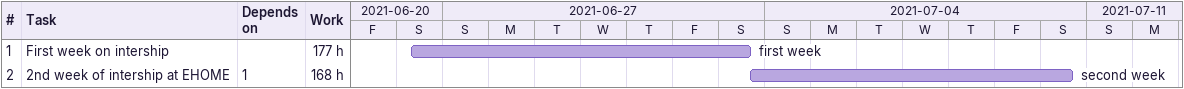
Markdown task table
| ID | Task | Start | Finish | Predecessors | Resources | Work (h) |
|---|---|---|---|---|---|---|
| 1 | First week on intership | 2021-06-26 | 2021-07-03 |  | first week | 177 |
| 2 | 2nd week of intership at EHOME | 2021-07-03 | 2021-07-10 | 1 | second week | 168 |
